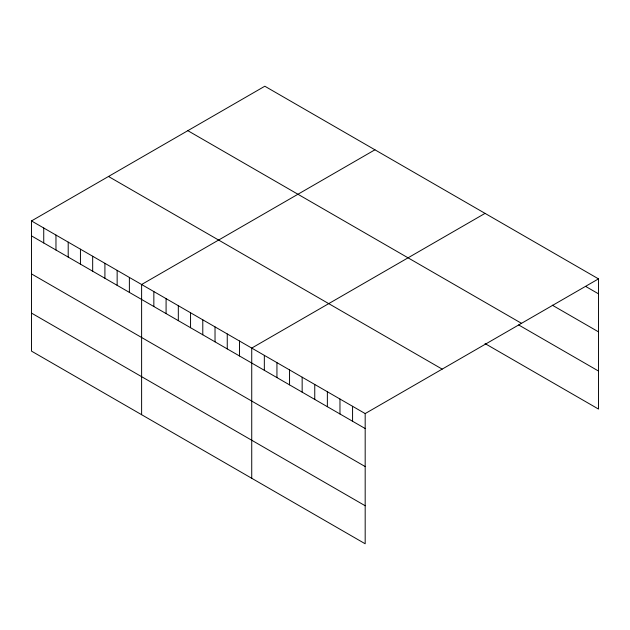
<?xml version="1.0" encoding="UTF-8"?>
<svg xmlns="http://www.w3.org/2000/svg" width="630" height="630" viewBox="0 0 630 630"><rect width="100%" height="100%" fill="white"/><g stroke="black" fill="none" stroke-linecap="round" stroke-linejoin="round"><path stroke-width="0.94" d="M31.5 220.933L365.18 413.579L365.18 543.777L31.5 351.123L31.5 220.933L264.82 86.223L598.5 278.877L598.5 409.067L485.045 343.57M374.937 149.798L141.616 284.508L141.616 414.697M485.045 213.373L251.732 348.083L251.732 478.272M365.18 413.579L598.5 278.877M585.892 286.555L598.5 293.832M552.282 305.172L598.5 331.86M187.827 130.678L521.506 323.332M518.663 324.946L598.5 371.038M108.494 176.479L442.173 369.125M31.5 235.888L365.18 428.534M31.5 273.916L365.18 466.562M31.5 313.094L365.18 505.748M352.572 406.303L352.572 421.257M339.972 399.026L339.972 413.981M327.364 391.75L327.364 406.704M314.756 384.465L314.756 399.428M302.156 377.189L302.156 392.151M289.548 369.912L289.548 384.867M276.94 362.636L276.94 377.591M264.332 355.359L264.332 370.314M239.494 341.019L239.494 355.974M227.257 333.955L227.257 348.91M215.027 326.891L215.027 341.846M202.789 319.827L202.789 334.782M190.551 312.764L190.551 327.718M178.321 305.7L178.321 320.654M166.084 298.636L166.084 313.59M153.846 291.572L153.846 306.526M129.378 277.444L129.378 292.399M117.148 270.38L117.148 285.335M104.911 263.316L104.911 278.271M92.673 256.252L92.673 271.207M80.443 249.189L80.443 264.143M68.205 242.125L68.205 257.079M55.968 235.061L55.968 250.016M43.738 227.997L43.738 242.952"/></g></svg>
